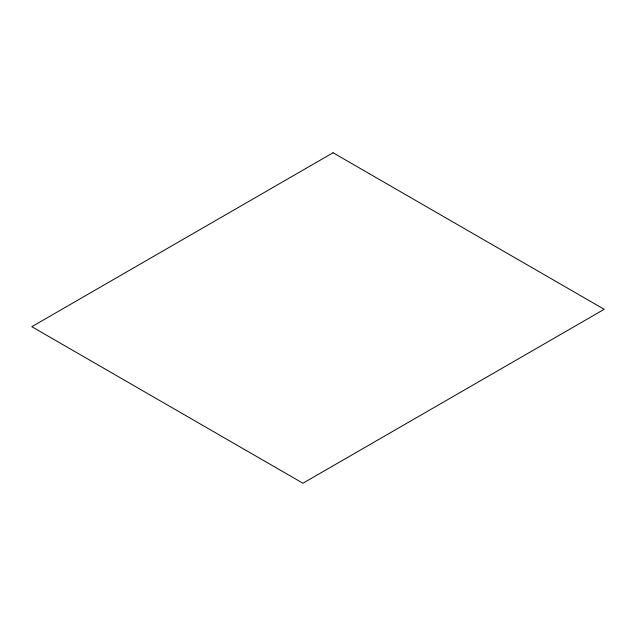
<?xml version="1.0" encoding="UTF-8"?>
<svg xmlns="http://www.w3.org/2000/svg" width="636" height="636" viewBox="0 0 636 636"><rect width="100%" height="100%" fill="white"/><g stroke="black" fill="none" stroke-linecap="round" stroke-linejoin="round"><path stroke-width="0.95" d="M333.065 152.767L31.8 326.697L302.935 483.233L604.2 309.303L333.065 152.767"/></g></svg>
